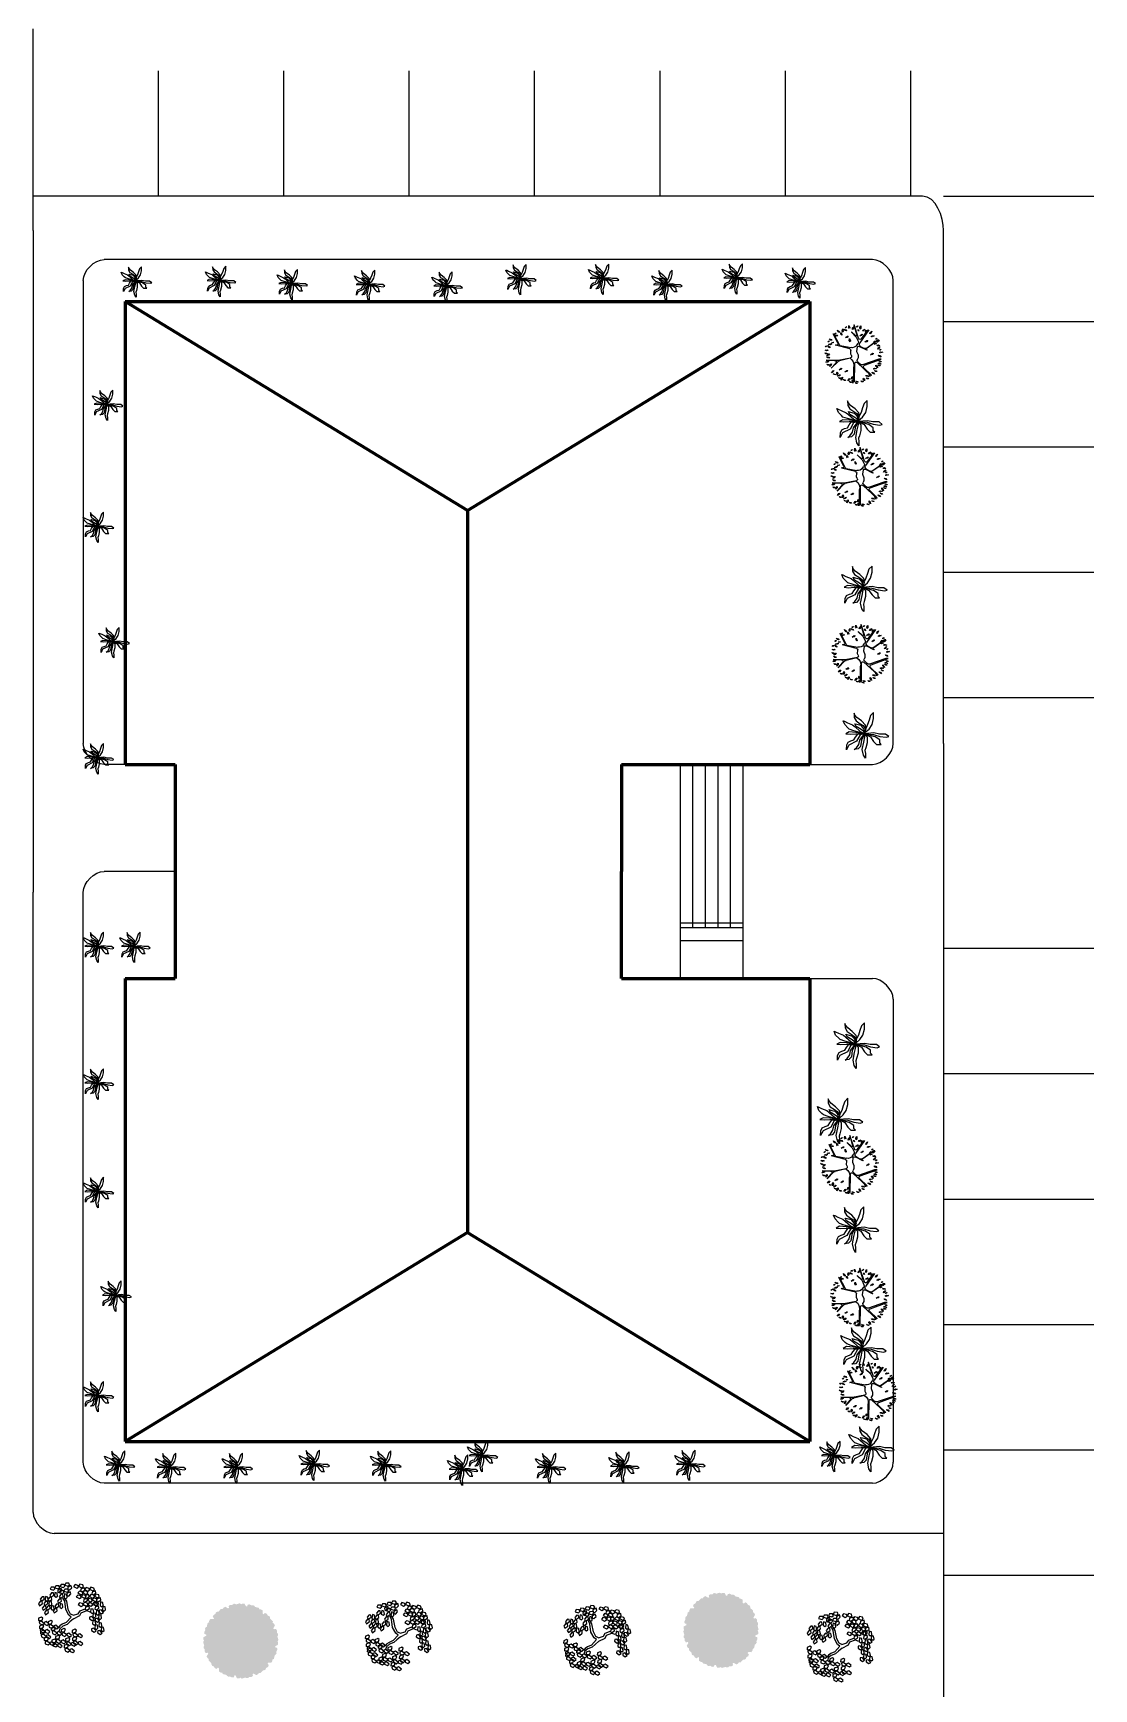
# Model space of a CAD drawing. Header units: millimetres. Extents: x -273369 to 399464, y -35443 to 194245.
# Drawn here: x 278326 to 284671, y 157965 to 167871 of the extents above; entities that cross this region are included whole.
import ezdxf

# ---------------------------------------------------------------- set-up
doc = ezdxf.new("R2010")
doc.units = ezdxf.units.MM
doc.layers.add('TREES', color=3, linetype='Continuous')

# ---------------------------------------------------------------- blocks, each defined once
blk = doc.blocks.new('R_TREE9')
at = {"layer": 'TREES', "color": 3}
for p, q in [((-1032, 688), (-960, 724)), ((-1028, 582), (-1032, 688)), ((-975, 552), (-1028, 582)), ((-923, 604), (-975, 552)), ((-960, 724), (-923, 604)), ((-839, 667), (-757, 734)), ((-830, 606), (-839, 667)), ((-758, 597), (-830, 606)), ((-685, 698), (-758, 597)), ((-757, 734), (-685, 698)), ((-707, 879), (-583, 895)), ((-683, 802), (-707, 879)), ((-699, 992), (-617, 1059)), ((-690, 932), (-699, 992)), ((-618, 922), (-690, 932)), ((-579, 788), (-683, 802)), ((-681, 728), (-599, 795)), ((-672, 667), (-681, 728)), ((-600, 658), (-672, 667)), ((-545, 1024), (-618, 922)), ((-617, 1059), (-545, 1024)), ((-527, 760), (-600, 658)), ((-599, 795), (-527, 760)), ((-583, 895), (-540, 835)), ((-540, 835), (-579, 788)), ((-555, 754), (-431, 769)), ((-532, 676), (-555, 754)), ((-547, 867), (-465, 934)), ((-538, 807), (-547, 867)), ((-540, 1054), (-459, 1120)), ((-532, 993), (-540, 1054)), ((-466, 797), (-538, 807)), ((-460, 983), (-532, 993)), ((-427, 662), (-532, 676)), ((-393, 899), (-466, 797)), ((-465, 934), (-393, 899)), ((-386, 1085), (-460, 983)), ((-459, 1120), (-386, 1085)), ((-431, 769), (-388, 710)), ((-388, 710), (-427, 662)), ((-397, 672), (-273, 688)), ((-374, 595), (-397, 672)), ((-389, 786), (-307, 853)), ((-381, 725), (-389, 786)), ((-388, 928), (-307, 995)), ((-380, 868), (-388, 928)), ((-308, 716), (-381, 725)), ((-308, 858), (-380, 868)), ((-269, 581), (-374, 595)), ((-235, 960), (-308, 858)), ((-235, 817), (-308, 716)), ((-307, 995), (-235, 960)), ((-307, 853), (-235, 817)), ((-295, 547), (-214, 613)), ((-273, 688), (-231, 629)), ((-231, 629), (-269, 581)), ((-231, 847), (-149, 914)), ((-223, 786), (-231, 847)), ((-150, 777), (-223, 786)), ((-214, 613), (-141, 578)), ((-141, 578), (-214, 476)), ((-77, 878), (-150, 777)), ((-149, 914), (-77, 878)), ((3, 1024), (43, 1121)), ((39, 974), (3, 1024)), ((108, 1000), (39, 974)), ((43, 1121), (124, 1124)), ((124, 1124), (108, 1000)), ((126, 692), (166, 790)), ((162, 643), (126, 692)), ((143, 1027), (171, 1094)), ((222, 930), (143, 1027)), ((161, 858), (189, 926)), ((241, 761), (161, 858)), ((230, 669), (162, 643)), ((166, 790), (247, 793)), ((171, 1094), (232, 1087)), ((189, 926), (250, 918)), ((275, 991), (222, 930)), ((247, 793), (230, 669)), ((232, 1087), (275, 991)), ((294, 822), (241, 761)), ((250, 918), (294, 822)), ((266, 695), (294, 763)), ((345, 598), (266, 695)), ((278, 993), (318, 1090)), ((314, 943), (278, 993)), ((284, 527), (312, 594)), ((294, 763), (354, 755)), ((312, 594), (373, 587)), ((382, 969), (314, 943)), ((318, 1090), (399, 1093)), ((342, 580), (382, 677)), ((378, 530), (342, 580)), ((398, 659), (345, 598)), ((354, 755), (398, 659)), ((373, 587), (416, 491)), ((399, 1093), (382, 969)), ((382, 677), (463, 680)), ((418, 996), (445, 1063)), ((497, 899), (418, 996)), ((436, 827), (464, 895)), ((516, 730), (436, 827)), ((445, 1063), (506, 1056)), ((463, 680), (446, 556)), ((459, 955), (499, 1052)), ((495, 906), (459, 955)), ((464, 895), (525, 887)), ((482, 582), (510, 650)), ((561, 486), (482, 582)), ((563, 931), (495, 906)), ((550, 960), (497, 899)), ((499, 1052), (580, 1055)), ((506, 1056), (550, 960)), ((510, 650), (570, 643)), ((568, 791), (516, 730)), ((525, 887), (568, 791)), ((580, 1055), (563, 931)), ((570, 643), (614, 547)), ((599, 958), (626, 1026)), ((678, 861), (599, 958)), ((617, 789), (645, 857)), ((697, 693), (617, 789)), ((626, 1026), (687, 1018)), ((645, 857), (706, 849)), ((731, 922), (678, 861)), ((687, 1018), (731, 922)), ((749, 754), (697, 693)), ((698, 824), (739, 921)), ((734, 774), (698, 824)), ((706, 849), (749, 754)), ((803, 800), (734, 774)), ((739, 921), (819, 924)), ((768, 561), (809, 658)), ((819, 924), (803, 800)), ((809, 658), (889, 661)), ((838, 827), (866, 894)), ((918, 730), (838, 827)), ((857, 658), (885, 726)), ((936, 561), (857, 658)), ((866, 894), (927, 887)), ((889, 661), (873, 537)), ((885, 726), (945, 718)), ((908, 564), (936, 631)), ((970, 791), (918, 730)), ((927, 887), (970, 791)), ((936, 631), (997, 624)), ((989, 622), (936, 561)), ((945, 718), (989, 622)), ((997, 624), (1040, 528)), ((-1172, 180), (-1100, 217)), ((-1168, 75), (-1172, 180)), ((-1115, 45), (-1168, 75)), ((-1125, 343), (-1053, 380)), ((-1121, 238), (-1125, 343)), ((-1068, 208), (-1121, 238)), ((-1063, 97), (-1115, 45)), ((-1100, 217), (-1063, 97)), ((-1083, 0), (-1020, 108)), ((-1079, 525), (-1007, 561)), ((-1075, 419), (-1079, 525)), ((-1021, 389), (-1075, 419)), ((-1016, 260), (-1068, 208)), ((-1053, 380), (-1016, 260)), ((-970, 441), (-1021, 389)), ((-1020, 108), (-947, 106)), ((-1007, 561), (-970, 441)), ((-933, 47), (-1007, -28)), ((-989, 344), (-927, 453)), ((-914, 316), (-989, 344)), ((-962, 212), (-890, 248)), ((-958, 106), (-962, 212)), ((-905, 76), (-958, 106)), ((-947, 106), (-933, 47)), ((-927, 453), (-854, 450)), ((-915, 375), (-843, 411)), ((-911, 269), (-915, 375)), ((-839, 391), (-914, 316)), ((-858, 239), (-911, 269)), ((-853, 128), (-905, 76)), ((-890, 248), (-853, 128)), ((-873, 31), (-810, 140)), ((-797, 3), (-873, 31)), ((-806, 291), (-858, 239)), ((-854, 450), (-839, 391)), ((-847, 553), (-723, 569)), ((-824, 476), (-847, 553)), ((-843, 411), (-806, 291)), ((-719, 462), (-824, 476)), ((-810, 140), (-737, 137)), ((-723, 78), (-797, 3)), ((-795, 222), (-671, 238)), ((-771, 145), (-795, 222)), ((-786, 335), (-705, 402)), ((-778, 275), (-786, 335)), ((-705, 265), (-778, 275)), ((-667, 131), (-771, 145)), ((-737, 137), (-723, 78)), ((-723, 569), (-681, 510)), ((-681, 510), (-719, 462)), ((-705, 402), (-632, 367)), ((-632, 367), (-705, 265)), ((-671, 238), (-628, 178)), ((-628, 178), (-667, 131)), ((-545, 145), (-656, 220)), ((-545, 214), (-650, 277)), ((-628, 396), (-547, 463)), ((-620, 336), (-628, 396)), ((-547, 326), (-620, 336)), ((-547, 463), (-474, 428)), ((-474, 428), (-547, 326)), ((-253, 177), (-545, 214)), ((-258, 95), (-545, 145)), ((-462, 372), (-338, 388)), ((-438, 295), (-462, 372)), ((-453, 485), (-372, 552)), ((-445, 425), (-453, 485)), ((-372, 415), (-445, 425)), ((-334, 281), (-438, 295)), ((-372, 552), (-299, 517)), ((-299, 517), (-372, 415)), ((-338, 388), (-295, 328)), ((-295, 328), (-334, 281)), ((-287, 486), (-295, 547)), ((-214, 476), (-287, 486)), ((-101, 14), (-258, 95)), ((-60, 70), (-253, 177)), ((-60, -80), (-101, 14)), ((4, -11), (-60, 70)), ((4, -11), (197, 164)), ((63, -93), (174, 33)), ((174, 33), (267, 133)), ((197, 164), (256, 302)), ((256, 302), (308, 383)), ((267, 133), (320, 283)), ((364, 430), (284, 527)), ((308, 383), (367, 421)), ((320, 283), (408, 389)), ((416, 491), (364, 430)), ((367, 421), (390, 489)), ((446, 556), (378, 530)), ((400, 242), (441, 339)), ((436, 192), (400, 242)), ((408, 389), (507, 421)), ((505, 218), (436, 192)), ((441, 339), (521, 342)), ((500, 414), (528, 482)), ((580, 317), (500, 414)), ((521, 342), (505, 218)), ((528, 482), (589, 474)), ((540, 244), (568, 312)), ((620, 148), (540, 244)), ((559, 76), (587, 144)), ((638, -21), (559, 76)), ((614, 547), (561, 486)), ((568, 312), (629, 305)), ((632, 378), (580, 317)), ((587, 144), (647, 136)), ((589, 474), (632, 378)), ((672, 209), (620, 148)), ((629, 305), (672, 209)), ((691, 40), (638, -21)), ((640, 436), (680, 533)), ((676, 386), (640, 436)), ((647, 136), (691, 40)), ((744, 412), (676, 386)), ((680, 533), (761, 536)), ((722, 85), (762, 183)), ((757, 36), (722, 85)), ((761, 536), (744, 412)), ((826, 61), (757, 36)), ((762, 183), (843, 186)), ((804, 511), (768, 561)), ((780, 439), (808, 506)), ((859, 342), (780, 439)), ((798, 270), (826, 338)), ((878, 173), (798, 270)), ((873, 537), (804, 511)), ((808, 506), (868, 499)), ((826, 338), (887, 330)), ((843, 186), (826, 61)), ((912, 403), (859, 342)), ((861, 88), (889, 156)), ((941, -9), (861, 88)), ((868, 499), (912, 403)), ((930, 234), (878, 173)), ((887, 330), (930, 234)), ((889, 156), (950, 148)), ((988, 467), (908, 564)), ((927, 395), (955, 463)), ((1006, 298), (927, 395)), ((994, 52), (941, -9)), ((944, 135), (984, 233)), ((979, 86), (944, 135)), ((950, 148), (994, 52)), ((955, 463), (1015, 455)), ((1048, 111), (979, 86)), ((984, 233), (1065, 236)), ((1040, 528), (988, 467)), ((1059, 359), (1006, 298)), ((1015, 455), (1059, 359)), ((1065, 236), (1048, 111)), ((1083, 138), (1111, 206)), ((1163, 41), (1083, 138)), ((1102, -31), (1130, 37)), ((1111, 206), (1172, 198)), ((1130, 37), (1191, 30)), ((1216, 102), (1163, 41)), ((1172, 198), (1216, 102)), ((1191, 30), (1234, -66)), ((-1131, -311), (-1068, -261)), ((-1105, -413), (-1131, -311)), ((-1119, -142), (-1057, -91)), ((-1093, -244), (-1119, -142)), ((-1046, -431), (-1105, -413)), ((-1035, -262), (-1093, -244)), ((-1007, -28), (-1083, 0)), ((-1068, -261), (-1007, -370)), ((-1057, -91), (-996, -201)), ((-1007, -370), (-1046, -431)), ((-996, -201), (-1035, -262)), ((-1014, -524), (-952, -473)), ((-988, -626), (-1014, -524)), ((-1005, -469), (-967, -350)), ((-926, -480), (-1005, -469)), ((-967, -350), (-895, -336)), ((-952, -473), (-890, -582)), ((-869, -392), (-926, -480)), ((-903, -461), (-840, -411)), ((-877, -563), (-903, -461)), ((-895, -336), (-869, -392)), ((-892, -292), (-829, -241)), ((-866, -394), (-892, -292)), ((-819, -582), (-877, -563)), ((-807, -412), (-866, -394)), ((-840, -411), (-779, -520)), ((-829, -241), (-768, -351)), ((-779, -520), (-819, -582)), ((-768, -351), (-807, -412)), ((-778, -619), (-740, -500)), ((-769, -405), (-706, -354)), ((-743, -507), (-769, -405)), ((-757, -236), (-695, -185)), ((-731, -338), (-757, -236)), ((-684, -525), (-743, -507)), ((-740, -500), (-668, -487)), ((-673, -356), (-731, -338)), ((-706, -354), (-645, -464)), ((-641, -542), (-698, -630)), ((-695, -185), (-633, -294)), ((-645, -464), (-684, -525)), ((-633, -294), (-673, -356)), ((-668, -487), (-641, -542)), ((-643, -563), (-605, -444)), ((-564, -574), (-643, -563)), ((-641, -618), (-578, -567)), ((-605, -444), (-533, -430)), ((-578, -567), (-517, -676)), ((-507, -485), (-564, -574)), ((-533, -430), (-507, -485)), ((-500, -468), (-437, -417)), ((-474, -570), (-500, -468)), ((-489, -299), (-426, -248)), ((-463, -401), (-489, -299)), ((-416, -588), (-474, -570)), ((-404, -419), (-463, -401)), ((-437, -417), (-376, -526)), ((-426, -248), (-365, -357)), ((-376, -526), (-416, -588)), ((-365, -357), (-404, -419)), ((-375, -626), (-337, -506)), ((-337, -506), (-265, -493)), ((-238, -548), (-295, -637)), ((-212, -318), (-293, -518)), ((-265, -493), (-238, -548)), ((-147, -355), (-223, -549)), ((-223, -549), (-177, -650)), ((-112, -255), (-212, -318)), ((-48, -312), (-147, -355)), ((-60, -80), (-112, -255)), ((63, -93), (-48, -312)), ((424, -140), (464, -43)), ((460, -190), (424, -140)), ((528, -164), (460, -190)), ((464, -43), (545, -40)), ((545, -40), (528, -164)), ((564, -137), (591, -70)), ((643, -234), (564, -137)), ((582, -306), (610, -238)), ((662, -403), (582, -306)), ((591, -70), (652, -77)), ((610, -238), (671, -246)), ((696, -173), (643, -234)), ((652, -77), (696, -173)), ((714, -342), (662, -403)), ((671, -246), (714, -342)), ((692, -153), (733, -55)), ((728, -202), (692, -153)), ((797, -176), (728, -202)), ((733, -55), (813, -52)), ((813, -52), (797, -176)), ((832, -150), (860, -82)), ((912, -247), (832, -150)), ((851, -318), (879, -251)), ((930, -415), (851, -318)), ((860, -82), (921, -90)), ((879, -251), (939, -258)), ((880, -81), (908, -13)), ((959, -177), (880, -81)), ((908, -13), (969, -20)), ((964, -186), (912, -247)), ((921, -90), (964, -186)), ((983, -354), (930, -415)), ((939, -258), (983, -354)), ((1012, -116), (959, -177)), ((969, -20), (1012, -116)), ((1181, -127), (1102, -31)), ((1234, -66), (1181, -127)), ((-1026, -693), (-963, -642)), ((-1000, -795), (-1026, -693)), ((-941, -813), (-1000, -795)), ((-930, -644), (-988, -626)), ((-963, -642), (-902, -752)), ((-902, -752), (-941, -813)), ((-890, -582), (-930, -644)), ((-900, -851), (-862, -732)), ((-821, -862), (-900, -851)), ((-862, -732), (-790, -718)), ((-764, -773), (-821, -862)), ((-790, -718), (-764, -773)), ((-786, -862), (-724, -811)), ((-760, -964), (-786, -862)), ((-698, -630), (-778, -619)), ((-775, -693), (-712, -642)), ((-749, -795), (-775, -693)), ((-702, -982), (-760, -964)), ((-690, -813), (-749, -795)), ((-724, -811), (-662, -920)), ((-712, -642), (-651, -751)), ((-662, -920), (-702, -982)), ((-651, -751), (-690, -813)), ((-661, -1020), (-623, -901)), ((-581, -1031), (-661, -1020)), ((-652, -787), (-589, -736)), ((-626, -889), (-652, -787)), ((-614, -720), (-641, -618)), ((-567, -907), (-626, -889)), ((-623, -901), (-551, -887)), ((-556, -738), (-614, -720)), ((-589, -736), (-528, -845)), ((-524, -942), (-581, -1031)), ((-528, -845), (-567, -907)), ((-517, -676), (-556, -738)), ((-551, -887), (-524, -942)), ((-527, -945), (-488, -825)), ((-447, -956), (-527, -945)), ((-519, -1024), (-394, -1012)), ((-498, -1102), (-519, -1024)), ((-506, -799), (-443, -749)), ((-480, -901), (-506, -799)), ((-394, -1119), (-498, -1102)), ((-494, -630), (-432, -579)), ((-468, -732), (-494, -630)), ((-488, -825), (-417, -812)), ((-421, -920), (-480, -901)), ((-410, -750), (-468, -732)), ((-390, -867), (-447, -956)), ((-443, -749), (-382, -858)), ((-432, -579), (-371, -689)), ((-382, -858), (-421, -920)), ((-417, -812), (-390, -867)), ((-371, -689), (-410, -750)), ((-394, -1012), (-354, -1073)), ((-354, -1073), (-394, -1119)), ((-380, -957), (-342, -838)), ((-301, -968), (-380, -957)), ((-295, -637), (-375, -626)), ((-369, -1103), (-244, -1091)), ((-348, -1181), (-369, -1103)), ((-342, -838), (-270, -825)), ((-244, -880), (-301, -968)), ((-285, -692), (-161, -680)), ((-264, -770), (-285, -692)), ((-270, -825), (-244, -880)), ((-160, -787), (-264, -770)), ((-246, -1047), (-229, -975)), ((-153, -1130), (-246, -1047)), ((-244, -1091), (-204, -1152)), ((-229, -975), (-168, -973)), ((-227, -886), (-102, -874)), ((-206, -964), (-227, -886)), ((-102, -981), (-206, -964)), ((-168, -973), (-110, -1061)), ((-161, -680), (-120, -741)), ((-120, -741), (-160, -787)), ((-110, -1061), (-153, -1130)), ((-135, -771), (-10, -759)), ((-114, -849), (-135, -771)), ((-10, -866), (-114, -849)), ((-102, -874), (-62, -935)), ((-62, -935), (-102, -981)), ((-77, -965), (48, -953)), ((-56, -1043), (-77, -965)), ((48, -1060), (-56, -1043)), ((-13, -715), (4, -644)), ((81, -798), (-13, -715)), ((-10, -759), (30, -820)), ((30, -820), (-10, -866)), ((4, -644), (65, -642)), ((46, -909), (63, -838)), ((139, -992), (46, -909)), ((48, -953), (89, -1014)), ((89, -1014), (48, -1060)), ((63, -838), (124, -836)), ((65, -642), (124, -729)), ((124, -729), (81, -798)), ((118, -761), (242, -749)), ((139, -839), (118, -761)), ((124, -836), (182, -923)), ((243, -856), (139, -839)), ((182, -923), (139, -992)), ((194, -974), (318, -962)), ((215, -1052), (194, -974)), ((319, -1069), (215, -1052)), ((242, -749), (283, -810)), ((283, -810), (243, -856)), ((268, -840), (393, -828)), ((289, -918), (268, -840)), ((393, -935), (289, -918)), ((318, -962), (359, -1023)), ((359, -1023), (319, -1069)), ((344, -1053), (469, -1041)), ((365, -1130), (344, -1053)), ((469, -1148), (365, -1130)), ((390, -784), (407, -712)), ((484, -867), (390, -784)), ((393, -828), (433, -889)), ((433, -889), (393, -935)), ((407, -712), (468, -710)), ((466, -996), (483, -925)), ((560, -1079), (466, -996)), ((468, -710), (527, -798)), ((469, -1041), (509, -1102)), ((509, -1102), (469, -1148)), ((483, -925), (544, -923)), ((527, -798), (484, -867)), ((544, -923), (603, -1011)), ((603, -1011), (560, -1079)), ((-244, -1198), (-348, -1181)), ((-204, -1152), (-244, -1198))]:
    blk.add_line(p, q, dxfattribs=at)
blk = doc.blocks.new('R_TREE8')
at = {"layer": 'TREES', "color": 3}
for p, q in [((-86, 880), (-139, 649)), ((-4, 1005), (-86, 880)), ((-22, 686), (-4, 818)), ((-4, 818), (-4, 1005)), ((-822, -15), (-647, 4)), ((-694, 461), (-793, 655)), ((-793, 655), (-781, 455)), ((-781, 455), (-723, 336)), ((-723, 336), (-606, 279)), ((-372, 304), (-694, 461)), ((-647, 4), (-407, -15)), ((-606, 279), (-483, 242)), ((-483, 242), (-413, 129)), ((-308, 624), (-466, 649)), ((-466, 649), (-378, 580)), ((-413, 129), (-326, 10)), ((-378, 580), (-279, 436)), ((-226, 35), (-372, 304)), ((-326, 10), (-40, -12)), ((-209, 517), (-308, 624)), ((-279, 436), (-238, 254)), ((-238, 254), (-40, -12)), ((-40, -12), (-226, 35)), ((-168, 254), (-209, 517)), ((-40, -12), (-168, 254)), ((-139, 649), (-74, 336)), ((-74, 336), (-28, 110)), ((-40, -12), (72, 117)), ((405, 115), (-40, -12)), ((-40, -12), (214, 115)), ((-28, 110), (-40, -12)), ((-40, -12), (340, 17)), ((13, 580), (-22, 686)), ((72, 367), (13, 580)), ((72, 117), (72, 367)), ((214, 115), (341, 305)), ((340, 17), (597, 98)), ((341, 305), (468, 432)), ((580, 4), (352, -46)), ((595, 242), (405, 115)), ((468, 432), (659, 432)), ((837, 4), (580, 4)), ((659, 432), (595, 369)), ((595, 369), (595, 242)), ((597, 98), (872, 135)), ((971, 104), (837, 4)), ((872, 135), (971, 104)), ((-865, -393), (-927, -553)), ((-927, -553), (-875, -534)), ((-875, -534), (-752, -472)), ((-738, -266), (-865, -393)), ((-682, -90), (-822, -15)), ((-752, -472), (-536, -384)), ((-675, -203), (-738, -266)), ((-402, -65), (-682, -90)), ((-484, -139), (-675, -203)), ((-536, -384), (-437, -303)), ((-40, -12), (-484, -139)), ((-477, -878), (-472, -691)), ((-472, -691), (-390, -547)), ((-390, -315), (-442, -434)), ((-442, -434), (-361, -409)), ((-361, -691), (-442, -791)), ((-437, -303), (-220, -109)), ((-407, -15), (-40, -12)), ((-40, -12), (-402, -65)), ((-180, -190), (-390, -315)), ((-390, -547), (-215, -434)), ((-361, -409), (-197, -365)), ((-168, -547), (-361, -691)), ((-220, -109), (-40, -12)), ((-215, -434), (-98, -353)), ((-197, -365), (-133, -290)), ((-86, -121), (-180, -190)), ((-4, -378), (-168, -547)), ((-133, -290), (-69, -209)), ((-98, -353), (-4, -215)), ((-40, -12), (-86, -121)), ((-69, -209), (-40, -12)), ((352, -46), (-40, -12)), ((-40, -12), (25, -234)), ((-4, -215), (-22, -59)), ((-22, -59), (151, -203)), ((25, -234), (-4, -378)), ((87, -393), (24, -266)), ((151, -584), (87, -393)), ((151, -203), (278, -393)), ((214, -774), (151, -584)), ((278, -393), (341, -647)), ((341, -647), (341, -901)), ((-442, -791), (-477, -878)), ((341, -901), (214, -774))]:
    blk.add_line(p, q, dxfattribs=at)
blk = doc.blocks.new('R_TREE13')
at = {"layer": 'TREES', "color": 3}
for p, q in [((-973, 812), (-925, 861)), ((-960, 860), (-973, 812)), ((-927, 886), (-960, 860)), ((-939, 940), (-948, 923)), ((-948, 923), (-425, 655)), ((-493, 719), (-939, 940)), ((-925, 861), (-927, 886)), ((-881, 876), (-886, 762)), ((-844, 801), (-881, 876)), ((-857, 733), (-844, 801)), ((-659, 1066), (-719, 1123)), ((-719, 1123), (-685, 1015)), ((-685, 1015), (-647, 998)), ((-647, 998), (-659, 1066)), ((-622, 1111), (-575, 1160)), ((-609, 1159), (-622, 1111)), ((-577, 1185), (-609, 1159)), ((-575, 1160), (-577, 1185)), ((-549, 1013), (-558, 945)), ((-558, 945), (-542, 926)), ((-531, 966), (-549, 1013)), ((-542, 926), (-531, 966)), ((-445, 1154), (-496, 1052)), ((-496, 1052), (-481, 1013)), ((-481, 1013), (-441, 1070)), ((-441, 1070), (-445, 1154)), ((-415, 833), (-435, 808)), ((-435, 808), (-428, 769)), ((-249, 180), (-415, 833)), ((-331, 1155), (-407, 1192)), ((-407, 1192), (-341, 1098)), ((-390, 1229), (-343, 1279)), ((-377, 1278), (-390, 1229)), ((-345, 1304), (-377, 1278)), ((-343, 1279), (-345, 1304)), ((-341, 1098), (-300, 1093)), ((-300, 1093), (-331, 1155)), ((-197, 1314), (-209, 1201)), ((-209, 1201), (-182, 1170)), ((-164, 1237), (-197, 1314)), ((-182, 1170), (-164, 1237)), ((-18, 1279), (-61, 1330)), ((-61, 1330), (-45, 1241)), ((-45, 1241), (-16, 1223)), ((-22, 1158), (-23, 1117)), ((-23, 1117), (36, 1153)), ((66, 1231), (-22, 1158)), ((-16, 1223), (-18, 1279)), ((36, 1153), (66, 1231)), ((171, 1185), (117, 1250)), ((117, 1250), (138, 1137)), ((138, 1137), (174, 1116)), ((174, 1116), (171, 1185)), ((282, 874), (269, 1263)), ((269, 1263), (269, 710)), ((359, 1276), (301, 1178)), ((301, 1178), (314, 1138)), ((314, 1138), (357, 1192)), ((327, 719), (646, 1029)), ((357, 1192), (359, 1276)), ((646, 1029), (405, 821)), ((455, 1062), (436, 1025)), ((436, 1025), (505, 1034)), ((497, 1186), (454, 1238)), ((454, 1238), (471, 1148)), ((565, 1093), (455, 1062)), ((471, 1148), (499, 1130)), ((499, 1130), (497, 1186)), ((505, 1034), (565, 1093)), ((758, 949), (753, 908)), ((753, 908), (815, 940)), ((850, 1016), (758, 949)), ((815, 940), (850, 1016)), ((851, 781), (819, 755)), ((964, 764), (851, 781)), ((940, 887), (898, 939)), ((898, 939), (914, 849)), ((914, 849), (943, 832)), ((943, 832), (940, 887)), ((-1244, 227), (-1327, 220)), ((-1327, 220), (-1223, 173)), ((-1217, 43), (-1275, -18)), ((-1275, -18), (-1166, 15)), ((-1266, 317), (-1219, 367)), ((-1254, 366), (-1266, 317)), ((-1221, 391), (-1254, 366)), ((-1185, 189), (-1244, 227)), ((-1223, 173), (-1185, 189)), ((-1219, 367), (-1221, 391)), ((-1149, 53), (-1217, 43)), ((-1091, 529), (-1169, 498)), ((-1169, 498), (-1055, 484)), ((-1101, 391), (-1166, 444)), ((-1166, 444), (-1125, 338)), ((-1166, 15), (-1149, 53)), ((-1125, 338), (-1086, 323)), ((-1040, 708), (-1119, 736)), ((-1119, 736), (-1044, 651)), ((-1086, 323), (-1101, 391)), ((-1024, 511), (-1091, 529)), ((-1055, 484), (-1024, 511)), ((-1044, 651), (-1002, 651)), ((-1002, 651), (-1040, 708)), ((-861, -84), (-1032, 100)), ((-1032, 100), (-1019, 100)), ((-1019, 100), (-797, -126)), ((-998, 587), (-920, 539)), ((-931, 584), (-998, 587)), ((-888, 549), (-931, 584)), ((-920, 539), (-888, 549)), ((-886, 762), (-857, 733)), ((-770, 380), (-839, 289)), ((-839, 289), (-831, 248)), ((-831, 248), (-782, 297)), ((-782, 297), (-770, 380)), ((-639, 199), (-723, 193)), ((-723, 193), (-619, 146)), ((-581, 162), (-639, 199)), ((-619, 146), (-581, 162)), ((-401, 623), (-307, 119)), ((-5, 131), (-181, 127)), ((61, 100), (-5, 131)), ((96, 99), (130, 98)), ((269, 710), (159, 141)), ((184, 161), (306, 655)), ((715, 670), (646, 579)), ((646, 579), (654, 538)), ((654, 538), (703, 587)), ((703, 587), (715, 670)), ((812, 401), (743, 310)), ((743, 310), (751, 269)), ((751, 269), (800, 318)), ((800, 318), (812, 401)), ((819, 755), (886, 735)), ((886, 735), (964, 764)), ((1012, 739), (943, 648)), ((943, 648), (951, 607)), ((951, 607), (1000, 656)), ((1000, 656), (1012, 739)), ((1052, 80), (1032, 53)), ((1032, 53), (1087, 50)), ((1143, 87), (1052, 80)), ((1082, 555), (1061, 519)), ((1061, 519), (1130, 523)), ((1121, 650), (1078, 702)), ((1078, 702), (1095, 612)), ((1194, 577), (1082, 555)), ((1087, 50), (1143, 87)), ((1095, 612), (1123, 595)), ((1129, 204), (1120, 164)), ((1120, 164), (1184, 188)), ((1123, 595), (1121, 650)), ((1229, 259), (1129, 204)), ((1130, 523), (1194, 577)), ((1208, 423), (1166, 475)), ((1166, 475), (1182, 385)), ((1182, 385), (1211, 368)), ((1184, 188), (1229, 259)), ((1218, 62), (1184, 38)), ((1184, 38), (1249, 13)), ((1211, 368), (1208, 423)), ((1329, 37), (1218, 62)), ((1249, 13), (1329, 37)), ((1301, 150), (1259, 202)), ((1259, 202), (1275, 112)), ((1275, 112), (1303, 95)), ((1303, 95), (1301, 150)), ((-1359, -26), (-1337, -13)), ((-737, -234), (-1359, -26)), ((-1337, -13), (-855, -161)), ((-1308, -204), (-1260, -154)), ((-1295, -155), (-1308, -204)), ((-1234, -296), (-1307, -336)), ((-1307, -336), (-1193, -337)), ((-1262, -129), (-1295, -155)), ((-1260, -154), (-1262, -129)), ((-1165, -307), (-1234, -296)), ((-1193, -337), (-1165, -307)), ((-1134, -454), (-1163, -532)), ((-1163, -532), (-1077, -458)), ((-1099, -205), (-1149, -208)), ((-1149, -208), (-1088, -238)), ((-1076, -416), (-1134, -454)), ((-1124, -699), (-526, -285)), ((-1108, -662), (-1124, -699)), ((-1038, -554), (-1121, -567)), ((-1121, -567), (-1015, -607)), ((-717, -365), (-1108, -662)), ((-1065, -228), (-1099, -205)), ((-1088, -238), (-1065, -228)), ((-1077, -458), (-1076, -416)), ((-978, -588), (-1038, -554)), ((-1015, -607), (-978, -588)), ((-945, -751), (-1012, -770)), ((-958, -791), (-945, -751)), ((-853, -283), (-922, -374)), ((-922, -374), (-914, -415)), ((-914, -415), (-865, -366)), ((-865, -366), (-853, -283)), ((-855, -161), (-849, -121)), ((-797, -126), (-603, -217)), ((-273, -578), (-678, -1139)), ((-647, -1139), (-250, -575)), ((-570, -525), (-639, -615)), ((-639, -615), (-631, -656)), ((-631, -656), (-582, -608)), ((-582, -608), (-570, -525)), ((-414, -147), (-494, -205)), ((-367, -324), (-269, -501)), ((-183, -615), (-366, -258)), ((-342, -168), (-337, -165)), ((-337, -165), (-133, -139)), ((-228, -577), (-198, -630)), ((-198, -630), (-183, -615)), ((-133, -139), (30, -206)), ((30, -206), (168, -206)), ((168, -206), (252, -166)), ((506, -499), (221, -1281)), ((225, -1166), (483, -418)), ((330, -180), (456, -303)), ((979, -799), (385, -163)), ((436, -38), (1280, -25)), ((1275, -4), (576, -8)), ((628, -471), (968, -824)), ((912, -713), (876, -733)), ((876, -733), (937, -764)), ((1020, -750), (912, -713)), ((937, -764), (1020, -750)), ((975, -562), (977, -631)), ((1010, -584), (975, -562)), ((977, -631), (1029, -697)), ((1029, -697), (1010, -584)), ((1094, -576), (1110, -666)), ((1136, -628), (1094, -576)), ((1141, -443), (1101, -452)), ((1101, -452), (1150, -500)), ((1110, -666), (1138, -683)), ((1138, -683), (1136, -628)), ((1233, -511), (1141, -443)), ((1150, -500), (1233, -511)), ((1276, -386), (1233, -334)), ((1233, -334), (1249, -424)), ((1281, -159), (1238, -107)), ((1238, -107), (1254, -197)), ((1249, -424), (1278, -441)), ((1254, -197), (1283, -215)), ((1280, -25), (1275, -4)), ((1278, -441), (1276, -386)), ((1283, -215), (1281, -159)), ((1348, -118), (1305, -66)), ((1305, -66), (1321, -156)), ((1321, -156), (1350, -173)), ((1350, -173), (1348, -118)), ((-1012, -770), (-1063, -836)), ((-1063, -836), (-958, -791)), ((-819, -815), (-857, -873)), ((-857, -873), (-851, -957)), ((-851, -957), (-803, -853)), ((-803, -853), (-819, -815)), ((-746, -1095), (-698, -1045)), ((-733, -1046), (-746, -1095)), ((-700, -1021), (-733, -1046)), ((-698, -1045), (-700, -1021)), ((-678, -1139), (-647, -1139)), ((-636, -1194), (-559, -1109)), ((-616, -1112), (-636, -1194)), ((-594, -951), (-625, -991)), ((-625, -991), (-562, -965)), ((-563, -1068), (-616, -1112)), ((-554, -941), (-594, -951)), ((-559, -1109), (-563, -1068)), ((-562, -965), (-554, -941)), ((-473, -944), (-504, -990)), ((-504, -990), (-500, -1057)), ((-500, -1057), (-461, -975)), ((-461, -975), (-473, -944)), ((-422, -1075), (-433, -1144)), ((-433, -1144), (-394, -1218)), ((-391, -1104), (-422, -1075)), ((-394, -1218), (-391, -1104)), ((-294, -1140), (-340, -1210)), ((-340, -1210), (-239, -1157)), ((-229, -1117), (-294, -1140)), ((-240, -1281), (-193, -1231)), ((-228, -1232), (-240, -1281)), ((-239, -1157), (-229, -1117)), ((-195, -1206), (-228, -1232)), ((-193, -1231), (-195, -1206)), ((-85, -1202), (-116, -1264)), ((-116, -1264), (-100, -1346)), ((-100, -1346), (-64, -1238)), ((-64, -1238), (-85, -1202)), ((24, -787), (-45, -878)), ((-45, -878), (-37, -919)), ((-37, -919), (12, -870)), ((12, -870), (24, -787)), ((47, -1151), (64, -1218)), ((86, -1165), (47, -1151)), ((64, -1218), (130, -1270)), ((130, -1270), (86, -1165)), ((221, -1281), (225, -1166)), ((353, -1226), (310, -1174)), ((310, -1174), (326, -1264)), ((326, -1264), (355, -1281)), ((355, -1281), (353, -1226)), ((406, -1130), (403, -1199)), ((403, -1199), (451, -1268)), ((440, -1155), (406, -1130)), ((451, -1268), (440, -1155)), ((528, -1169), (485, -1117)), ((485, -1117), (502, -1207)), ((502, -1207), (530, -1225)), ((547, -1026), (506, -1030)), ((506, -1030), (549, -1084)), ((530, -1225), (528, -1169)), ((631, -1104), (547, -1026)), ((549, -1084), (631, -1104)), ((666, -914), (639, -978)), ((639, -978), (660, -1059)), ((660, -1059), (689, -949)), ((689, -949), (666, -914)), ((791, -1015), (748, -963)), ((748, -963), (765, -1053)), ((765, -1053), (793, -1070)), ((793, -1070), (791, -1015)), ((826, -865), (851, -929)), ((866, -873), (826, -865)), ((851, -929), (922, -973)), ((922, -973), (866, -873)), ((968, -824), (979, -799))]:
    blk.add_line(p, q, dxfattribs=at)
for centre, radius, start, end in [((-473, 760), 45.5, 243.64003, 10.60135), ((356, 877), 74.2, 181.86335, 310.82248), ((-446, 614), 45.5, 10.60135, 62.87858), ((-569, 70), 267, 305.6088, 10.60135), ((-182, 197), 69.3, 194.20785, 271.08051), ((80, 142), 45.5, 245.23327, 290.94835), ((113, 140), 45.5, 290.94835, 1.30325), ((501, 356), 372, 211.68613, 281.68106), ((379, 666), 74.2, 134.24482, 188.02017), ((-894, -115), 45.5, 351.86679, 43.03617), ((-761, -305), 74.2, 305.6088, 71.59706), ((-559, -115), 111, 246.55098, 305.6088), ((-464, -377), 111, 28.82021, 123.71778), ((-304, -226), 69.3, 123.35559, 207.14418), ((-334, -537), 74.2, 322.30624, 28.82021), ((-239, -584), 13.6, 28.82021, 142.92756), ((281, -229), 69.3, 45.65396, 114.89628), ((439, -112), 74.2, 91.72101, 223.49925), ((378, -382), 111, 341.14753, 45.65396), ((576, -524), 74.2, 45.65396, 159.98474)]:
    blk.add_arc(centre, radius, start, end, dxfattribs=at)

msp = doc.modelspace()

# ---------------------------------------------------------------- hatches: boundary and pattern name
h = msp.add_hatch(color=256)
h.dxf.hatch_style = 1
h.set_gradient(color1=(153, 204, 0), color2=(51, 51, 51), rotation=208, tint=1)
h.paths.add_polyline_path([(282446.515, 158090.721), (282437.554, 158096.11), (282431.282, 158092.353), (282417.986, 158092.392), (282408.946, 158109.248), (282401.71, 158109.248), (282398.735, 158098.73), (282387.468, 158097.135), (282375.291, 158103.822), (282366.094, 158101.862), (282357.606, 158107.276), (282354.744, 158112.634), (282333.055, 158117.685), (282327.989, 158126.832), (282320.679, 158126.715), (282309.183, 158133.396), (282309.783, 158152.515), (282303.516, 158156.133), (282295.681, 158148.511), (282285.125, 158152.764), (282277.924, 158164.643), (282268.979, 158167.544), (282264.335, 158176.477), (282264.535, 158182.548), (282248.278, 158197.767), (282248.464, 158208.222), (282242.075, 158211.776), (282235.46, 158223.309), (282245.538, 158239.566), (282241.92, 158245.833), (282231.324, 158243.15), (282224.309, 158252.111), (282224.011, 158265.999), (282217.716, 158272.984), (282218.161, 158283.042), (282221.369, 158288.2), (282214.9, 158309.508), (282220.288, 158318.469), (282216.532, 158324.742), (282216.57, 158338.037), (282233.427, 158347.078), (282233.427, 158354.314), (282222.909, 158357.288), (282221.314, 158368.556), (282228, 158380.732), (282226.041, 158389.929), (282231.455, 158398.417), (282236.813, 158401.28), (282241.864, 158422.968), (282251.011, 158428.034), (282250.894, 158435.345), (282257.575, 158446.84), (282276.693, 158446.241), (282280.311, 158452.508), (282272.69, 158460.342), (282276.942, 158470.898), (282288.822, 158478.1), (282291.723, 158487.044), (282300.655, 158491.688), (282306.727, 158491.488), (282321.946, 158507.745), (282332.4, 158507.559), (282335.954, 158513.949), (282347.488, 158520.563), (282363.745, 158510.485), (282370.012, 158514.104), (282367.328, 158524.699), (282376.289, 158531.715), (282390.178, 158532.012), (282397.162, 158538.308), (282407.22, 158537.863), (282412.378, 158534.654), (282433.687, 158541.124), (282442.648, 158535.735), (282448.92, 158539.492), (282462.216, 158539.453), (282471.256, 158522.597), (282478.492, 158522.597), (282481.467, 158533.115), (282492.734, 158534.71), (282504.911, 158528.023), (282514.108, 158529.983), (282522.596, 158524.569), (282525.458, 158519.211), (282547.147, 158514.16), (282552.213, 158505.012), (282559.524, 158505.13), (282571.019, 158498.448), (282570.42, 158479.33), (282576.686, 158475.712), (282584.521, 158483.334), (282595.077, 158479.081), (282602.278, 158467.202), (282611.223, 158464.301), (282615.867, 158455.368), (282615.667, 158449.297), (282631.924, 158434.078), (282631.738, 158423.623), (282638.128, 158420.069), (282644.742, 158408.536), (282634.664, 158392.278), (282638.282, 158386.012), (282648.878, 158388.695), (282655.893, 158379.734), (282656.191, 158365.846), (282662.486, 158358.861), (282662.041, 158348.803), (282658.833, 158343.645), (282665.302, 158322.336), (282659.914, 158313.376), (282663.67, 158307.103), (282663.632, 158293.807), (282646.776, 158284.767), (282646.776, 158277.531), (282657.294, 158274.557), (282658.888, 158263.289), (282652.202, 158251.112), (282654.162, 158241.916), (282648.747, 158233.428), (282643.389, 158230.565), (282638.338, 158208.877), (282629.191, 158203.811), (282629.308, 158196.5), (282622.627, 158185.005), (282603.509, 158185.604), (282599.891, 158179.337), (282607.512, 158171.503), (282603.26, 158160.947), (282591.381, 158153.745), (282588.48, 158144.801), (282579.547, 158140.157), (282573.475, 158140.357), (282558.256, 158124.099), (282547.802, 158124.286), (282544.248, 158117.896), (282532.714, 158111.282), (282516.457, 158121.359), (282510.19, 158117.741), (282512.874, 158107.145), (282503.913, 158100.13), (282490.024, 158099.833), (282483.04, 158093.537), (282472.982, 158093.982), (282467.824, 158097.191)])
h = msp.add_hatch(color=256)
h.dxf.hatch_style = 1
h.set_gradient(color1=(153, 204, 0), color2=(51, 51, 51), rotation=208, tint=1)
h.paths.add_polyline_path([(279574.597, 158026.944), (279565.636, 158032.332), (279559.364, 158028.576), (279546.068, 158028.614), (279537.028, 158045.471), (279529.792, 158045.471), (279526.817, 158034.953), (279515.55, 158033.358), (279503.373, 158040.045), (279494.176, 158038.085), (279485.688, 158043.499), (279482.826, 158048.857), (279461.137, 158053.908), (279456.071, 158063.055), (279448.761, 158062.938), (279437.265, 158069.619), (279437.865, 158088.737), (279431.598, 158092.355), (279423.763, 158084.734), (279413.207, 158088.986), (279406.006, 158100.866), (279397.061, 158103.767), (279392.417, 158112.699), (279392.617, 158118.771), (279376.36, 158133.99), (279376.546, 158144.444), (279370.157, 158147.998), (279363.542, 158159.532), (279373.62, 158175.789), (279370.002, 158182.056), (279359.406, 158179.373), (279352.391, 158188.333), (279352.094, 158202.222), (279345.798, 158209.207), (279346.243, 158219.264), (279349.451, 158224.422), (279342.982, 158245.731), (279348.37, 158254.692), (279344.614, 158260.965), (279344.652, 158274.26), (279361.509, 158283.3), (279361.509, 158290.537), (279350.991, 158293.511), (279349.396, 158304.779), (279356.082, 158316.955), (279354.123, 158326.152), (279359.537, 158334.64), (279364.895, 158337.502), (279369.946, 158359.191), (279379.093, 158364.257), (279378.976, 158371.568), (279385.657, 158383.063), (279404.775, 158382.464), (279408.393, 158388.73), (279400.772, 158396.565), (279405.024, 158407.121), (279416.904, 158414.323), (279419.805, 158423.267), (279428.737, 158427.911), (279434.809, 158427.711), (279450.028, 158443.968), (279460.482, 158443.782), (279464.036, 158450.172), (279475.57, 158456.786), (279491.827, 158446.708), (279498.094, 158450.326), (279495.411, 158460.922), (279504.371, 158467.937), (279518.26, 158468.235), (279525.244, 158474.53), (279535.302, 158474.086), (279540.46, 158470.877), (279561.769, 158477.346), (279570.73, 158471.958), (279577.002, 158475.715), (279590.298, 158475.676), (279599.338, 158458.82), (279606.574, 158458.82), (279609.549, 158469.338), (279620.816, 158470.933), (279632.993, 158464.246), (279642.19, 158466.206), (279650.678, 158460.792), (279653.54, 158455.434), (279675.229, 158450.382), (279680.295, 158441.235), (279687.606, 158441.352), (279699.101, 158434.671), (279698.502, 158415.553), (279704.768, 158411.935), (279712.603, 158419.557), (279723.159, 158415.304), (279730.36, 158403.425), (279739.305, 158400.524), (279743.949, 158391.591), (279743.749, 158385.519), (279760.006, 158370.301), (279759.82, 158359.846), (279766.21, 158356.292), (279772.824, 158344.758), (279762.746, 158328.501), (279766.364, 158322.234), (279776.96, 158324.918), (279783.975, 158315.957), (279784.273, 158302.068), (279790.568, 158295.084), (279790.123, 158285.026), (279786.915, 158279.868), (279793.384, 158258.559), (279787.996, 158249.598), (279791.752, 158243.326), (279791.714, 158230.03), (279774.858, 158220.99), (279774.858, 158213.754), (279785.376, 158210.779), (279786.97, 158199.512), (279780.284, 158187.335), (279782.244, 158178.138), (279776.829, 158169.65), (279771.471, 158166.788), (279766.42, 158145.099), (279757.273, 158140.033), (279757.39, 158132.723), (279750.709, 158121.228), (279731.591, 158121.827), (279727.973, 158115.56), (279735.594, 158107.725), (279731.342, 158097.17), (279719.463, 158089.968), (279716.562, 158081.023), (279707.629, 158076.379), (279701.557, 158076.579), (279686.338, 158060.322), (279675.884, 158060.508), (279672.33, 158054.119), (279660.796, 158047.504), (279644.539, 158057.582), (279638.272, 158053.964), (279640.956, 158043.368), (279631.995, 158036.353), (279618.106, 158036.056), (279611.122, 158029.76), (279601.064, 158030.205), (279595.906, 158033.414)])

# ---------------------------------------------------------------- linework, layer by layer
for p, q in [((278326.049, 166690.938), (278326.049, 167895.938)), ((279076.049, 166895.938), (279076.049, 167645.938)), ((279826.049, 166895.938), (279826.049, 167645.938)), ((280576.049, 166895.938), (280576.049, 167645.938)), ((281326.049, 166895.938), (281326.049, 167645.938)), ((282076.049, 166895.938), (282076.049, 167645.938)), ((282826.049, 166895.938), (282826.049, 167645.938)), ((283576.049, 166895.938), (283576.049, 167645.938)), ((283646.049, 166895.938), (278326.049, 166895.938)), ((283771.049, 166895.938), (284671.049, 166895.938)), ((278326.049, 166690.938), (278326.049, 162730.938)), ((283771.049, 163620.938), (283771.049, 166690.938)), ((283346.049, 166515.938), (278751.049, 166515.938)), ((278626.049, 166390.938), (278626.049, 163620.938)), ((283471.049, 163620.938), (283471.049, 166390.938)), ((283771.049, 166145.938), (284671.049, 166145.938)), ((283771.049, 165395.938), (284671.049, 165395.938)), ((283771.049, 164645.938), (284671.049, 164645.938)), ((283771.049, 163895.938), (284671.049, 163895.938)), ((283771.049, 163620.938), (283771.049, 159020.938)), ((278876.049, 163495.938), (278751.049, 163495.938)), ((282196.049, 163495.938), (282196.049, 162215.938)), ((282271.049, 163495.938), (282271.049, 162520.938)), ((282346.049, 163495.938), (282346.049, 162520.938)), ((282421.049, 163495.938), (282421.049, 162520.938)), ((282496.049, 163495.938), (282496.049, 162520.938)), ((282571.049, 163495.938), (282571.049, 162215.938)), ((282971.049, 163495.938), (283346.049, 163495.938)), ((279176.049, 162855.938), (278751.049, 162855.938)), ((278326.049, 159020.938), (278326.049, 162730.938)), ((278626.049, 159320.938), (278626.049, 162730.938)), ((282571.049, 162545.938), (282196.049, 162545.938)), ((282196.049, 162520.938), (282571.049, 162520.938)), ((282571.049, 162440.938), (282196.049, 162440.938)), ((283771.049, 162395.938), (284671.049, 162395.938)), ((282971.049, 162215.938), (283346.049, 162215.938)), ((283471.049, 162090.938), (283471.049, 159320.938)), ((283771.049, 161645.938), (284671.049, 161645.938)), ((283771.049, 160895.938), (284671.049, 160895.938)), ((283771.049, 160145.938), (284671.049, 160145.938)), ((283771.049, 159395.938), (284671.049, 159395.938)), ((283346.049, 159195.938), (278751.049, 159195.938)), ((283771.049, 159020.938), (283771.049, 157895.938)), ((283771.049, 158895.938), (278451.049, 158895.938)), ((283771.049, 158645.938), (284671.049, 158645.938))]:
    msp.add_line(p, q)
at = {"lineweight": 60}
for p, q in [((278876.049, 166265.938), (282971.049, 166265.938)), ((278876.049, 166265.938), (278876.049, 163495.938)), ((280923.549, 165015.938), (278876.049, 166265.938)), ((280923.549, 165015.938), (282971.049, 166265.938)), ((282971.049, 166265.938), (282971.049, 163495.938)), ((280923.549, 165015.938), (280923.549, 160695.938)), ((278876.049, 163495.938), (279176.049, 163495.938)), ((279176.049, 163495.938), (279176.049, 162215.938)), ((281846.049, 163495.938), (282971.049, 163495.938)), ((281846.049, 163495.938), (281846.049, 162855.938)), ((281846.049, 162215.938), (281846.049, 162855.938)), ((278876.049, 162215.938), (279176.049, 162215.938)), ((278876.049, 162215.938), (278876.049, 159445.938)), ((281846.049, 162215.938), (282971.049, 162215.938)), ((282971.049, 162215.938), (282971.049, 159445.938)), ((280923.549, 160695.938), (278876.049, 159445.938)), ((280923.549, 160695.938), (282971.049, 159445.938)), ((278876.049, 159445.938), (282971.049, 159445.938))]:
    msp.add_line(p, q, dxfattribs=at)
for points in [[(283771.049, 166690.938), (283771.049, 166770.973), (283726.083, 166895.938), (283646.049, 166895.938)], [(278626.049, 166390.938), (278626.049, 166449.864), (278692.123, 166515.938), (278751.049, 166515.938)], [(283471.049, 166390.938), (283471.049, 166449.864), (283404.974, 166515.938), (283346.049, 166515.938)], [(278751.049, 163495.938), (278692.123, 163495.938), (278626.049, 163562.013), (278626.049, 163620.938)], [(283346.049, 163495.938), (283404.974, 163495.938), (283471.049, 163562.013), (283471.049, 163620.938)], [(278626.049, 162730.938), (278626.049, 162789.864), (278692.123, 162855.938), (278751.049, 162855.938)], [(283471.049, 162090.938), (283471.049, 162149.864), (283404.974, 162215.938), (283346.049, 162215.938)], [(278751.049, 159195.938), (278692.123, 159195.938), (278626.049, 159262.013), (278626.049, 159320.938)], [(283346.049, 159195.938), (283404.974, 159195.938), (283471.049, 159262.013), (283471.049, 159320.938)], [(278326.049, 159020.938), (278326.049, 158962.013), (278392.123, 158895.938), (278451.049, 158895.938)], [(283771.049, 159020.938), (283771.049, 159020.938), (283771.049, 159020.938), (283771.049, 159020.938)]]:
    msp.add_open_spline(points, degree=3)

# ---------------------------------------------------------------- block references
for name, p, xscale, yscale, zscale, rotation in [('R_TREE8', (278942.39, 166387.104), -0.09586107565556101, 0.09586107565556101, 0.09586107565556101, 180), ('R_TREE8', (279445.46, 166389.4), -0.09586107565556101, 0.09586107565556101, 0.09586107565556101, 180), ('R_TREE8', (279445.46, 166389.4), -0.09586107565556101, 0.09586107565556101, 0.09586107565556101, 180), ('R_TREE8', (279875.022, 166371.035), -0.09586107565556101, 0.09586107565556101, 0.09586107565556101, 180), ('R_TREE8', (280336.744, 166366.444), -0.09586107565556101, 0.09586107565556101, 0.09586107565556101, 180), ('R_TREE8', (280800.763, 166357.262), -0.09586107565556101, 0.09586107565556101, 0.09586107565556101, 180), ('R_TREE8', (281242.495, 166400.658), -0.09586107565556101, 0.09586107565556101, 0.09586107565556101, 180), ('R_TREE8', (281736.377, 166402.954), -0.09586107565556101, 0.09586107565556101, 0.09586107565556101, 180), ('R_TREE8', (282115.402, 166366.225), -0.09586107565556101, 0.09586107565556101, 0.09586107565556101, 180), ('R_TREE8', (282535.776, 166405.249), -0.09586107565556101, 0.09586107565556101, 0.09586107565556101, 180), ('R_TREE8', (282913.101, 166382.214), -0.09586107565556101, 0.09586107565556101, 0.09586107565556101, 180), ('R_TREE13', (283233.729, 165949.612), -0.1294401627717188, 0.1294401627717188, 0.1294401627717188, 90), ('R_TREE8', (278770.52, 165648.788), -0.09586107565556101, 0.09586107565556101, 0.09586107565556101, 180), ('R_TREE8', (283266.29, 165545.168), -0.1430420543607167, 0.1430420543607167, 0.1430420543607167, 180), ('R_TREE13', (283269.002, 165215.247), -0.1294401627717188, 0.1294401627717188, 0.1294401627717188, 90), ('R_TREE8', (278714.935, 164919.52), -0.09586107565556101, 0.09586107565556101, 0.09586107565556101, 180), ('R_TREE8', (283295.19, 164553.611), -0.1430420543607167, 0.1430420543607167, 0.1430420543607167, 180), ('R_TREE13', (283274.881, 164157.76), -0.1294401627717188, 0.1294401627717188, 0.1294401627717188, 90), ('R_TREE8', (278808.532, 164228.953), -0.09586107565556101, 0.09586107565556101, 0.09586107565556101, 180), ('R_TREE8', (283304.823, 163677.576), -0.1430420543607167, 0.1430420543607167, 0.1430420543607167, 180), ('R_TREE8', (278714.935, 163534.52), -0.09586107565556101, 0.09586107565556101, 0.09586107565556101, 180), ('R_TREE8', (278714.935, 162406.342), -0.09586107565556101, 0.09586107565556101, 0.09586107565556101, 180), ('R_TREE8', (278933.58, 162406.342), -0.09586107565556101, 0.09586107565556101, 0.09586107565556101, 180), ('R_TREE8', (283250.197, 161820.396), -0.1430420543607167, 0.1430420543607167, 0.1430420543607167, 180), ('R_TREE8', (278714.935, 161588.675), -0.09586107565556101, 0.09586107565556101, 0.09586107565556101, 180), ('R_TREE8', (283150.07, 161369.662), -0.1430420543607167, 0.1430420543607167, 0.1430420543607167, 180), ('R_TREE13', (283208.853, 161100.012), -0.1294401627717188, 0.1294401627717188, 0.1294401627717188, 90), ('R_TREE8', (278714.935, 160939.52), -0.09586107565556101, 0.09586107565556101, 0.09586107565556101, 180), ('R_TREE8', (278714.935, 160939.52), -0.09586107565556101, 0.09586107565556101, 0.09586107565556101, 180), ('R_TREE8', (283246.646, 160720.329), -0.1430420543607167, 0.1430420543607167, 0.1430420543607167, 180), ('R_TREE13', (283267.867, 160305.513), -0.1294401627717188, 0.1294401627717188, 0.1294401627717188, 90), ('R_TREE8', (278820.722, 160319.881), -0.09586107565556101, 0.09586107565556101, 0.09586107565556101, 180), ('R_TREE8', (283289.258, 159999.962), -0.1430420543607167, 0.1430420543607167, 0.1430420543607167, 180), ('R_TREE13', (283320.084, 159744.633), -0.1294401627717188, 0.1294401627717188, 0.1294401627717188, 90), ('R_TREE8', (278714.935, 159718.378), -0.09586107565556101, 0.09586107565556101, 0.09586107565556101, 180), ('R_TREE8', (283338.203, 159408.194), -0.1430420543607167, 0.1430420543607167, 0.1430420543607167, 180), ('R_TREE8', (278842.366, 159304.115), -0.09586107565556101, 0.09586107565556101, 0.09586107565556101, 180), ('R_TREE8', (280005.926, 159307.738), -0.09586107565556101, 0.09586107565556101, 0.09586107565556101, 180), ('R_TREE8', (280433.653, 159304.115), -0.09586107565556101, 0.09586107565556101, 0.09586107565556101, 180), ('R_TREE8', (281012.435, 159359.52), -0.09586107565556101, 0.09586107565556101, 0.09586107565556101, 180), ('R_TREE8', (281012.435, 159359.52), -0.09586107565556101, 0.09586107565556101, 0.09586107565556101, 180), ('R_TREE8', (281858.198, 159296.871), -0.09586107565556101, 0.09586107565556101, 0.09586107565556101, 180), ('R_TREE8', (282253.301, 159307.738), -0.09586107565556101, 0.09586107565556101, 0.09586107565556101, 180), ('R_TREE8', (283119.787, 159359.52), -0.09586107565556101, 0.09586107565556101, 0.09586107565556101, 180), ('R_TREE8', (279146.849, 159289.626), -0.09586107565556101, 0.09586107565556101, 0.09586107565556101, 180), ('R_TREE8', (279545.576, 159289.626), -0.09586107565556101, 0.09586107565556101, 0.09586107565556101, 180), ('R_TREE8', (280894.002, 159278.759), -0.09586107565556101, 0.09586107565556101, 0.09586107565556101, 180), ('R_TREE8', (281419.597, 159289.626), -0.09586107565556101, 0.09586107565556101, 0.09586107565556101, 180), ('R_TREE9', (278552.295, 158395.886), -0.1729000246982029, 0.1729000246982029, 0.1729000246982029, 90), ('R_TREE9', (280507.117, 158288.106), -0.1729000246982029, 0.1729000246982029, 0.1729000246982029, 90), ('R_TREE9', (281693.491, 158261.161), -0.1729000246982029, 0.1729000246982029, 0.1729000246982029, 90), ('R_TREE9', (283149.495, 158220.744), -0.1729000246982029, 0.1729000246982029, 0.1729000246982029, 90)]:
    msp.add_blockref(name, p, dxfattribs=dict(xscale=xscale, yscale=yscale, zscale=zscale, rotation=rotation))

doc.saveas('drawing.dxf')
